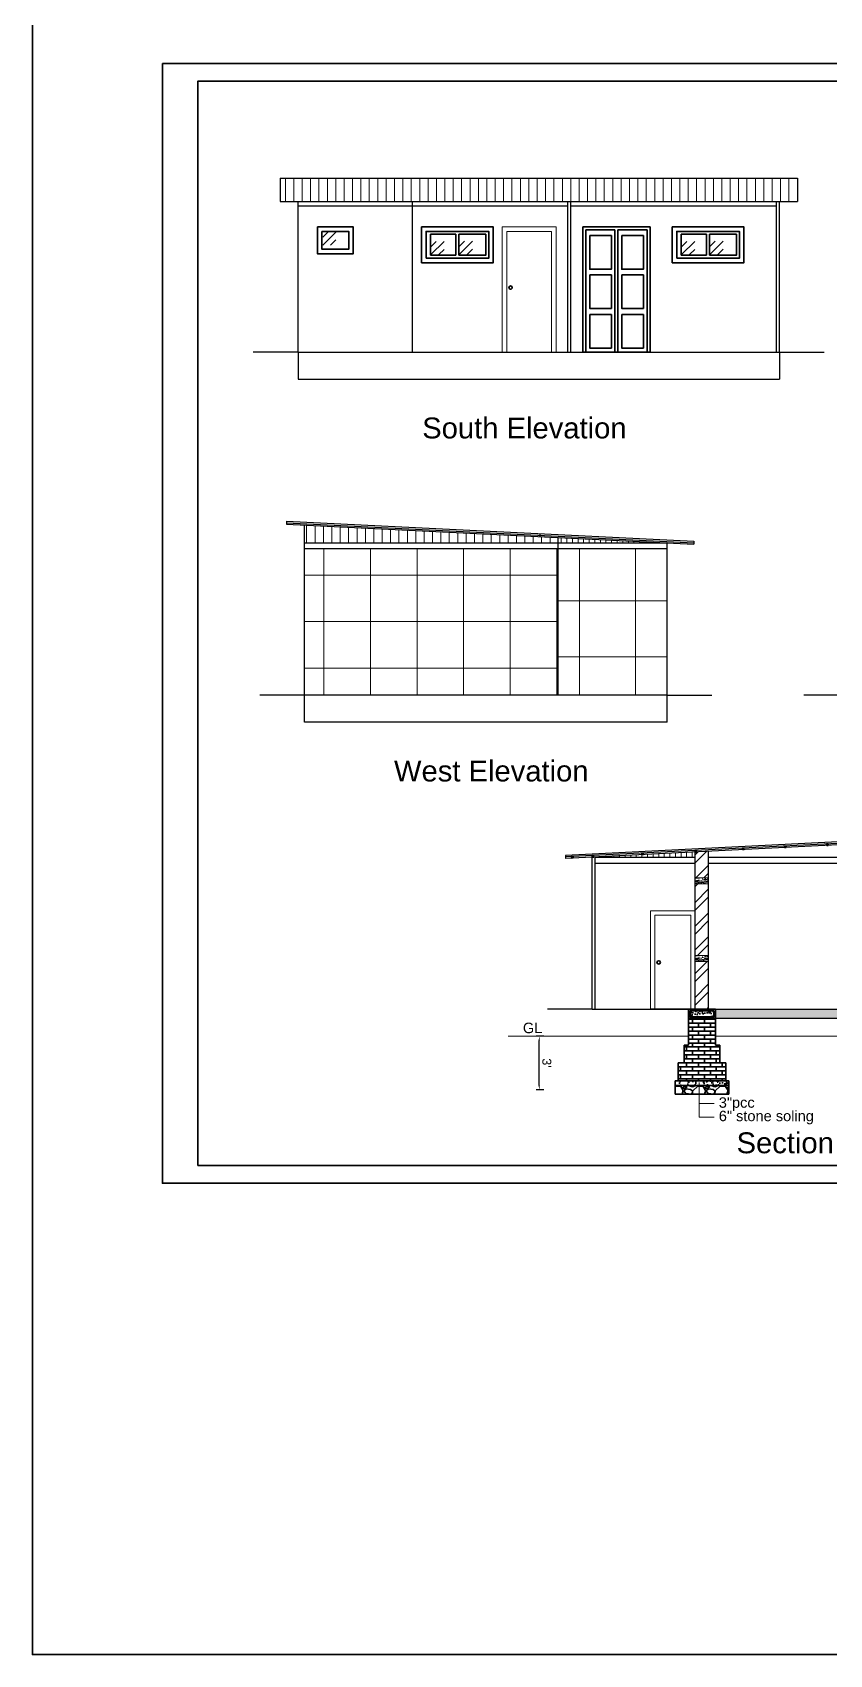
# Model space of a CAD drawing. Header units: inches. Extents: x 376358 to 406049, y -63575 to -53607.
# Drawn here: x 396107 to 396642, y -63575 to -62488 of the extents above; entities that cross this region are included whole.
import ezdxf

# ---------------------------------------------------------------- set-up
doc = ezdxf.new("R2010")
doc.units = ezdxf.units.IN
doc.header["$LTSCALE"] = 2
doc.header["$MEASUREMENT"] = 0
doc.header["$PDMODE"] = 34
doc.layers.get('0').update_dxf_attribs({"linetype": 'CONTINUOUS'})
doc.layers.get('DEFPOINTS').update_dxf_attribs({"color": 141, "linetype": 'CONTINUOUS'})
for name, color, linetype, lineweight in [('1', 7, 'CONTINUOUS', 13), ('door', 20, 'CONTINUOUS', 35), ('steps', 253, 'CONTINUOUS', 20), ('WALL - A', 1, 'CONTINUOUS', 40)]:
    doc.layers.add(name, color=color, linetype=linetype, lineweight=lineweight)
doc.layers.add('Normal Wall', color=7, linetype='CONTINUOUS', lineweight=35, true_color=0xffaf89)
doc.styles.add('Lettring Text', font='arial.ttf')
doc.styles.get("Standard").update_dxf_attribs({"font": 'ARIALN.TTF'})
doc.dimstyles.new('Copy of Standard', dxfattribs={"dimtxt": 6, "dimasz": 2.875, "dimexe": 2, "dimexo": 4, "dimgap": 2, "dimtad": 1, "dimdec": 0, "dimrnd": 1, "dimzin": 0, "dimdsep": 46, "dimlunit": 4, "dimtxsty": 'Lettring Text', "dimcen": 0.1, "dimclrd": 7, "dimclre": 7, "dimclrt": 7, "dimazin": 0, "dimtfac": 0.645, "dimtdec": 0, "dimtmove": 1, "dimatfit": 0, "dimfxl": 3, "dimfxlon": 1, "dimtfillclr": 256, "dimtolj": 1, "dimtzin": 0, "dimlwd": -1, "dimlwe": -1, "dimarcsym": 2})
pattern_1 = [(45, (-6364.692, -2404.207), (-7.9549513, 7.9549513), []), (45, (-6359.388, -2404.207), (-7.9549513, 7.9549513), [])]
pattern_2 = [(228.0127875, (35510.4453, -32411.4439), (-120, -135), [2.01804, -199.7863207]), (184.96974073, (35509.09525, -32412.9439), (180, 15), [3.46302, -342.8388714]), (132.51044708, (35505.64525, -32413.2439), (150, -165), [2.44182, -241.74048894]), (267.273689, (35499.79525, -32416.9939), (15, 300), [3.15357, -312.2033706]), (292.83365418, (35499.64525, -32420.1439), (-75, 180), [3.092325, -306.1405969]), (357.273689, (35500.84525, -32422.9939), (-300, 15), [3.15357, -312.2033706]), (37.69424047, (35503.99525, -32423.1439), (-195, -150), [4.170435, -412.87272823]), (72.25532837, (35507.29525, -32420.5939), (105, 330), [3.93732, -389.79482245]), (121.42956562, (35508.49525, -32416.8439), (-120, 195), [3.16425, -313.26109665]), (175.2363583, (35506.8453, -32414.1439), (165, -15), [3.61248, -177.0114387]), (222.3974378, (35503.24525, -32413.8439), (-180, -165), [4.67172, -462.5006251]), (138.81407483, (35514.6453, -32417.1439), (-105, 90), [1.594515, -157.8576722]), (171.4692344, (35513.44525, -32416.0939), (195, -30), [3.033555, -300.32267124]), (225, (35510.445, -32415.644), (-2e-15, -15), [2.121315, -19.09188844]), (203.1985905, (35509.3953, -32413.844), (75, 30), [1.14237, -113.0942266]), (291.8014095, (35508.3453, -32414.294), (-15, 45), [1.615545, -79.1619271]), (30.9637565, (35508.9453, -32415.794), (45, 30), [2.623935, -84.8403434]), (161.5650512, (35511.1953, -32414.444), (30, -15), [1.897365, -45.5367999]), (16.38954033, (35499.64525, -32414.2939), (150, 45), [2.658, -263.1426772]), (70.34617594, (35502.1953, -32413.5439), (-60, -165), [2.229915, -220.7611162]), (293.1985905, (35511.1953, -32411.444), (-30, 75), [2.284725, -111.9518716]), (343.61045967, (35512.09525, -32413.5439), (-150, 45), [2.658, -263.1426772]), (339.4439548, (35499.6453, -32423.5939), (-75, 30), [2.5632, -125.5968562]), (294.77514057, (35502.0453, -32424.4939), (-75, 165), [2.14767, -212.61964595]), (66.8014095, (35511.3453, -32426.444), (30, 75), [2.284725, -111.9518716]), (17.35402464, (35512.24525, -32424.3439), (-195, -60), [2.514465, -248.9313542]), (69.4439548, (35503.9953, -32426.4439), (-30, -75), [1.2816, -126.8784562]), (101.3099325, (35510.4453, -32426.444), (-15, 60), [0.76485, -75.7204427]), (165.9637565, (35510.2953, -32425.694), (45, -15), [3.092325, -58.7542594]), (186.00900596, (35507.29525, -32424.9439), (150, 15), [2.86575, -283.7088476]), (303.6900675, (35508.9453, -32417.144), (-15, 30), [2.16333, -51.91993913]), (353.15722659, (35510.14525, -32418.9439), (255, -30), [3.77691, -373.91343936]), (60.9453959, (35513.8953, -32419.3939), (-60, -105), [1.54434, -152.8901121]), (90, (35514.645, -32418.044), (-15, 15), [0.9, -14.1]), (120.25643716, (35506.9953, -32424.4939), (60, -105), [2.08386, -206.30279984]), (48.0127875, (35505.9453, -32422.6939), (120, 135), [4.03608, -197.7682807]), (0, (35508.645, -32419.694), (15, 15), [3.9, -11.1]), (325.30484647, (35512.54525, -32419.6939), (150, -105), [2.37171, -234.7991145]), (254.0546041, (35514.4953, -32421.044), (-15, -60), [2.18403, -107.01761834]), (207.64597536, (35513.89525, -32423.1439), (-285, -150), [3.555975, -352.04211273]), (175.42607874, (35510.74525, -32424.7939), (-195, 15), [3.761985, -372.4361011])]
pattern_3 = [(50, (332227.8124, 53369.911), (5.73808146, -0.50201708), [0.6, -6.6]), (355, (332227.8124, 53369.911), (-1.11001067, 6.01753707), [0.48, -5.28]), (100.4514, (332228.2906, 53369.869), (4.62807505, 5.51551634), [0.50992152, -5.6091369]), (46.1842, (332227.8124, 53371.511), (8.5379284, -1.3241521), [0.9, -9.9]), (96.6356, (332228.524, 53371.4005), (7.47730164, 7.79294297), [0.7648823, -8.413704]), (351.1842, (332227.812, 53371.511), (7.47729556, 7.7929488), [0.72, -7.92]), (21, (332228.6124, 53371.111), (4.77525642, -3.22095113), [0.6, -6.6]), (326, (332228.6124, 53371.111), (1.94652266, 5.80120036), [0.48, -5.28]), (71.4514, (332229.0103, 53370.8424), (6.72178103, 2.58024397), [0.50992152, -5.6091369]), (37.5, (332227.8124, 53369.9108), (0.097278843, 2.66315083), [0, -5.216, 0, -5.36, 0, -5.3]), (7.5, (332227.8124, 53369.9108), (2.1045563, 3.155293695), [0, -3.056, 0, -5.096, 0, -2.02]), (327.5, (332226.0284, 53369.9108), (4.27057949, -0.180438974), [0, -2, 0, -6.24, 0, -8.28]), (317.5, (332225.2284, 53369.911), (4.66548935, 0.80083986), [0, -2.6, 0, -4.144, 0, -5.88])]

# ---------------------------------------------------------------- blocks, each defined once
blk = doc.blocks.new('*D1494')
at = {"color": 7, "transparency": 16777216}
for p, q in [((396450.1, -63160.3), (396445.1, -63160.3)), ((396447.1, -63193.4), (396447.1, -63163.2)), ((396450.1, -63196.3), (396445.1, -63196.3))]:
    blk.add_line(p, q, dxfattribs=at)
at = {"color": 7, "linetype": 'ByBlock', "transparency": 16777216}
for points in [[(396447.5, -63163.2), (396446.6, -63163.2), (396447.1, -63160.3)], [(396447.5, -63193.4), (396446.6, -63193.4), (396447.1, -63196.3)]]:
    blk.add_solid(points, dxfattribs=at)
at = {"layer": 'DEFPOINTS', "color": 0, "linetype": 'ByBlock', "transparency": 16777216}
for p in [(396447.1, -63160.3), (396538.1, -63160.3), (396538.1, -63196.3)]:
    blk.add_point(p, dxfattribs=at)
at = {"color": 7, "linetype": 'ByBlock', "lineweight": 5, "transparency": 16777216, "insert": (396452.1, -63178.3), "char_height": 6, "attachment_point": 5, "rotation": 270.0012, "style": 'Lettring Text'}
blk.add_mtext("\\A1;3'", dxfattribs=at)

msp = doc.modelspace()

# ---------------------------------------------------------------- hatches: boundary and pattern name
at = {"linetype": 'ByBlock', "lineweight": 5}
h = msp.add_hatch(dxfattribs=at)
h.set_pattern_fill('AR-CONC', scale=0.5, style=0)
h.set_pattern_definition([(50, (350312.634, 5749.4398), (3.58630091, -0.31376067), [0.375, -4.125]), (355, (350312.634, 5749.44), (-0.69375667, 3.76096067), [0.3, -3.3]), (100.4514, (350312.933, 5749.4137), (2.89254691, 3.44719771), [0.31870095, -3.50571056]), (46.1842, (350312.634, 5750.44), (5.33620524, -0.82759507), [0.5625, -6.1875]), (96.6356, (350313.079, 5750.371), (4.67331353, 4.87058935), [0.47805144, -5.258565]), (351.1842, (350312.634, 5750.44), (4.67330973, 4.870593), [0.45, -4.95]), (21, (350313.134, 5750.1898), (2.98453526, -2.01309445), [0.375, -4.125]), (326, (350313.134, 5750.19), (1.21657666, 3.62575023), [0.3, -3.3]), (71.4514, (350313.3828, 5750.022), (4.20111314, 1.61265248), [0.31870095, -3.50571056]), (37.5, (350312.6341, 5749.4398), (0.060799277, 1.66446927), [0, -3.26, 0, -3.35, 0, -3.3125]), (7.5, (350312.634, 5749.4398), (1.315347687, 1.97205856), [0, -1.91, 0, -3.185, 0, -1.2625]), (327.5, (350311.519, 5749.4398), (2.66911218, -0.112774359), [0, -1.25, 0, -3.9, 0, -5.175]), (317.5, (350311.019, 5749.4398), (2.91593085, 0.50052491), [0, -1.625, 0, -2.59, 0, -3.675])])
h.paths.add_polyline_path([(396560.6, -63054.3), (396551.6, -63054.3), (396551.6, -63058.3), (396560.6, -63058.3)])
edge = h.paths.add_edge_path(flags=16)
edge.add_arc((396559.5, -63057), 0.496, 180, 268.058, ccw=False)
edge.add_arc((396559.5, -63057), 0.496, 0, 180, ccw=False)
edge.add_arc((396559.5, -63057), 0.496, -91.942, 0, ccw=False)
edge.add_line((396559.5, -63057.4), (396552.7, -63057.4))
edge.add_arc((396552.6, -63057), 0.496, 180, 271.942, ccw=False)
edge.add_arc((396552.6, -63057), 0.496, 0, 180, ccw=False)
edge.add_arc((396552.6, -63057), 0.496, -88.058, 0, ccw=False)
edge.add_line((396552.7, -63057.4), (396559.5, -63057.4))
h = msp.add_hatch(color=7, dxfattribs=at)
h.paths.add_polyline_path([(396560, -63056.7, 0.414214), (396559.5, -63056.2), (396559.3, -63056.2, 0.315664), (396559, -63056.7, 1)])
h.paths.add_polyline_path([(396552.8, -63056.2), (396552.6, -63056.2, 0.414214), (396552.1, -63056.7, 0.404321), (396552.6, -63057.2), (396552.7, -63057.2, 0.404321), (396553.1, -63056.7, 0.315664)])
h = msp.add_hatch(dxfattribs=at)
h.set_pattern_fill('AR-CONC', scale=0.5, style=0)
h.set_pattern_definition([(50, (350312.634, 5697.4398), (3.58630091, -0.31376067), [0.375, -4.125]), (355, (350312.634, 5697.44), (-0.69375667, 3.76096067), [0.3, -3.3]), (100.4514, (350312.933, 5697.4137), (2.89254691, 3.44719771), [0.31870095, -3.50571056]), (46.1842, (350312.634, 5698.44), (5.33620524, -0.82759507), [0.5625, -6.1875]), (96.6356, (350313.079, 5698.371), (4.67331353, 4.87058935), [0.47805144, -5.258565]), (351.1842, (350312.634, 5698.44), (4.67330973, 4.870593), [0.45, -4.95]), (21, (350313.134, 5698.1898), (2.98453526, -2.01309445), [0.375, -4.125]), (326, (350313.134, 5698.19), (1.21657666, 3.62575023), [0.3, -3.3]), (71.4514, (350313.3828, 5698.022), (4.20111314, 1.61265248), [0.31870095, -3.50571056]), (37.5, (350312.6341, 5697.4398), (0.060799277, 1.66446927), [0, -3.26, 0, -3.35, 0, -3.3125]), (7.5, (350312.634, 5697.4398), (1.315347687, 1.97205856), [0, -1.91, 0, -3.185, 0, -1.2625]), (327.5, (350311.519, 5697.4398), (2.66911218, -0.112774359), [0, -1.25, 0, -3.9, 0, -5.175]), (317.5, (350311.019, 5697.4398), (2.91593085, 0.50052491), [0, -1.625, 0, -2.59, 0, -3.675])])
h.paths.add_polyline_path([(396560.6, -63106.3), (396551.6, -63106.3), (396551.6, -63110.3), (396560.6, -63110.3)])
edge = h.paths.add_edge_path(flags=16)
edge.add_arc((396559.5, -63109), 0.496, 180, 268.058, ccw=False)
edge.add_arc((396559.5, -63109), 0.496, 0, 180, ccw=False)
edge.add_arc((396559.5, -63109), 0.496, -91.942, 0, ccw=False)
edge.add_line((396559.5, -63109.4), (396552.7, -63109.4))
edge.add_arc((396552.6, -63109), 0.496, 180, 271.942, ccw=False)
edge.add_arc((396552.6, -63109), 0.496, 0, 180, ccw=False)
edge.add_arc((396552.6, -63109), 0.496, -88.058, 0, ccw=False)
edge.add_line((396552.7, -63109.4), (396559.5, -63109.4))
h = msp.add_hatch(color=7, dxfattribs=at)
h.paths.add_polyline_path([(396560, -63108.7, 0.414214), (396559.5, -63108.2), (396559.3, -63108.2, 0.315664), (396559, -63108.7, 1)])
h.paths.add_polyline_path([(396552.8, -63108.2), (396552.6, -63108.2, 0.414214), (396552.1, -63108.7, 0.404321), (396552.6, -63109.2), (396552.7, -63109.2, 0.404321), (396553.1, -63108.7, 0.315664)])
at = {"layer": '1', "ltscale": 5}
h = msp.add_hatch(dxfattribs=at)
h.set_pattern_fill('ANSI37', color=256, scale=250, angle=45, style=0)
h.set_pattern_definition([(90, (1394896.364, -782445.022), (-31.25, 0), []), (180, (1394896.364, -782445.022), (-2e-15, -31.25), [])])
h.paths.add_polyline_path([(396289.7, -62833.8), (396289.7, -62931.8), (396459.7, -62931.8), (396459.7, -62833.8)])
h = msp.add_hatch(dxfattribs=at)
h.set_pattern_fill('ANSI37', color=256, scale=300, angle=45, style=0)
h.set_pattern_definition([(90, (-5188.51, -2193.65), (-37.5, 0), []), (180, (-5188.51, -2193.65), (-4e-15, -37.5), [])])
h.paths.add_polyline_path([(396459.7, -62833.8), (396459.7, -62931.8), (396532.7, -62931.8), (396532.7, -62833.8)])
at = {"layer": 'door', "ltscale": 0.5}
h = msp.add_hatch(dxfattribs=at)
h.set_pattern_fill('GOST_GLASS', color=256, scale=2.5)
h.set_pattern_definition([(45, (34447.061, -11676.087), (21.21320344, 0), [12.5, -17.5]), (45, (34452.364, -11676.087), (21.21320344, 0), [5, -25]), (45, (34447.061, -11670.784), (21.21320344, 0), [5, -25])])
h.paths.add_polyline_path([(396319.4, -62620.9), (396301.4, -62620.9), (396301.4, -62632.9), (396319.4, -62632.9)])
h = msp.add_hatch(dxfattribs=at)
h.set_pattern_fill('GOST_GLASS', color=256, scale=2.5)
h.set_pattern_definition([(45, (33840.735, -31962.224), (21.21320344, 0), [12.5, -17.5]), (45, (33846.038, -31962.224), (21.21320344, 0), [5, -25]), (45, (33840.735, -31956.92), (21.21320344, 0), [5, -25])])
h.paths.add_polyline_path([(396391.2, -62623), (396374.2, -62622.8), (396374.2, -62636.9), (396391.2, -62637.1)])
h = msp.add_hatch(dxfattribs=at)
h.set_pattern_fill('GOST_GLASS', color=256, scale=2.5)
h.set_pattern_definition([(45, (33859.735, -31962.039), (21.21320344, 0), [12.5, -17.5]), (45, (33865.038, -31962.039), (21.21320344, 0), [5, -25]), (45, (33859.735, -31956.736), (21.21320344, 0), [5, -25])])
h.paths.add_polyline_path([(396411.2, -62622.9), (396393.2, -62622.9), (396393.2, -62636.9), (396411.2, -62636.9)])
h = msp.add_hatch(dxfattribs=at)
h.set_pattern_fill('GOST_GLASS', color=256, scale=2.5)
h.set_pattern_definition([(45, (34008.735, -31962.224), (21.21320344, 0), [12.5, -17.5]), (45, (34014.038, -31962.224), (21.21320344, 0), [5, -25]), (45, (34008.735, -31956.92), (21.21320344, 0), [5, -25])])
h.paths.add_polyline_path([(396559.2, -62623), (396542.2, -62622.8), (396542.2, -62636.9), (396559.2, -62637.1)])
h = msp.add_hatch(dxfattribs=at)
h.set_pattern_fill('GOST_GLASS', color=256, scale=2.5)
h.set_pattern_definition([(45, (34027.735, -31962.039), (21.21320344, 0), [12.5, -17.5]), (45, (34033.038, -31962.039), (21.21320344, 0), [5, -25]), (45, (34027.735, -31956.736), (21.21320344, 0), [5, -25])])
h.paths.add_polyline_path([(396579.2, -62622.9), (396561.2, -62622.9), (396561.2, -62636.9), (396579.2, -62636.9)])
h = msp.add_hatch(dxfattribs=at)
h.set_pattern_fill('AR-CONC', color=256, scale=0.8, style=0)
h.set_pattern_definition(pattern_3)
h.paths.add_polyline_path([(396565.1, -63142.3), (396547.1, -63142.3), (396547.1, -63148.3), (396565.1, -63148.3), (396565.1, -63143.3)])
h.paths.add_polyline_path([(396564.1, -63143.3), (396564.1, -63147.3), (396548.1, -63147.3), (396548.1, -63143.3), (396548.4, -63143.3, -0.049683), (396548.4, -63143.3)], flags=16)
h.paths.add_polyline_path([(396564.1, -63143.6, -1), (396563.4, -63143.6, -1)], flags=0)
h.paths.add_polyline_path([(396564.1, -63147, -1), (396563.4, -63147, -1)], flags=16)
h.paths.add_polyline_path([(396548.7, -63147, -1), (396548.1, -63147, -1)], flags=16)
h = msp.add_hatch(dxfattribs=at)
h.set_pattern_fill('AR-CONC', color=256, scale=0.8, style=0)
h.set_pattern_definition(pattern_3)
h.paths.add_polyline_path([(396564.1, -63143.3), (396548.1, -63143.3), (396548.1, -63147.3), (396564.1, -63147.3)])
h = msp.add_hatch(color=256, dxfattribs=at)
h.paths.add_polyline_path([(396548.7, -63143.6, 0.385424), (396548.4, -63143.3), (396548.4, -63143.3, 0.385424), (396548.1, -63143.6, 1)])
h.paths.add_polyline_path([(396548.1, -63147, 1), (396548.7, -63147, 1)])
h.paths.add_polyline_path([(396563.4, -63143.6, 1), (396564.1, -63143.6, 1)])
h.paths.add_polyline_path([(396563.4, -63147, 1), (396564.1, -63147, 1)])
at = {"layer": 'door', "ltscale": 0.5, "transparency": 33554648}
h = msp.add_hatch(dxfattribs=at)
h.set_pattern_fill('AR-BRSTD', color=256)
h.set_pattern_definition([(0, (241153.7384, -36254.8835), (0, 2.667), []), (90, (241153.7384, -36254.8835), (-4, 2.667), [2.667, -2.667])])
h.paths.add_polyline_path([(396565.1, -63148.3), (396547.1, -63148.3), (396547.1, -63166.3), (396565.1, -63166.3)])
h.paths.add_polyline_path([(396568.1, -63166.3), (396544.1, -63166.3), (396544.1, -63178.3), (396565.1, -63178.3), (396568.1, -63178.3)])
h.paths.add_polyline_path([(396572.1, -63178.3), (396565.1, -63178.3), (396544.1, -63178.3), (396540.1, -63178.3), (396540.1, -63190.3), (396572.1, -63190.3)])
at = {"layer": 'door', "ltscale": 0.5}
h = msp.add_hatch(dxfattribs=at)
h.set_pattern_fill('AR-CONC', color=256, style=0)
h.set_pattern_definition([(50, (391788.32, 5252.5695), (7.17260183, -0.62752135), [0.75, -8.25]), (355, (391788.32, 5252.5695), (-1.3875133, 7.5219213), [0.6, -6.6]), (100.4514, (391788.9176, 5252.517), (5.7850938, 6.8943954), [0.6374019, -7.0114211]), (46.1842, (391788.32, 5254.5695), (10.6724105, -1.6551901), [1.125, -12.375]), (96.6356, (391789.209, 5254.432), (9.346627, 9.7411787), [0.9561029, -10.51713]), (351.1842, (391788.32, 5254.57), (9.3466195, 9.741186), [0.9, -9.9]), (21, (391789.32, 5254.0695), (5.9690705, -4.0261889), [0.75, -8.25]), (326, (391789.32, 5254.0695), (2.4331533, 7.25150045), [0.6, -6.6]), (71.4514, (391789.817, 5253.734), (8.4022263, 3.225305), [0.6374019, -7.0114211]), (37.5, (391788.3198, 5252.5695), (0.12159855, 3.32893854), [0, -6.52, 0, -6.7, 0, -6.625]), (7.5, (391788.32, 5252.5695), (2.63069537, 3.94411712), [0, -3.82, 0, -6.37, 0, -2.525]), (327.5, (391786.0898, 5252.5695), (5.33822436, -0.22554872), [0, -2.5, 0, -7.8, 0, -10.35]), (317.5, (391785.09, 5252.5695), (5.8318617, 1.00104982), [0, -3.25, 0, -5.18, 0, -7.35])])
h.paths.add_polyline_path([(396574.1, -63190.3), (396538.1, -63190.3), (396538.1, -63193.3), (396574.1, -63193.3)])
at = {"layer": 'door', "ltscale": 0.5, "transparency": 33554648}
h = msp.add_hatch(dxfattribs=at)
h.set_pattern_fill('GRAVEL', color=256, scale=15)
h.set_pattern_definition(pattern_2)
h.paths.add_polyline_path([(396554.2, -63193.3), (396538.1, -63193.3), (396538.1, -63199.3), (396554.2, -63199.3)])
h = msp.add_hatch(dxfattribs=at)
h.set_pattern_fill('GRAVEL', color=256, scale=15)
h.set_pattern_definition(pattern_2)
h.paths.add_polyline_path([(396574.1, -63199.3), (396574.1, -63193.3), (396554.2, -63193.3), (396554.2, -63199.3)])
at = {"layer": 'steps', "ltscale": 0.3}
h = msp.add_hatch(dxfattribs=at)
h.set_pattern_fill('ANSI31', scale=45, angle=45)
h.set_pattern_definition([(90, (-4009.334, -1963.8017), (-5.625, 0), [])])
h.paths.add_polyline_path([(396620.1, -62600.8), (396620.1, -62585.3), (396273.4, -62585.3), (396273.4, -62600.8)])
h = msp.add_hatch(dxfattribs=at)
h.set_pattern_fill('ANSI31', scale=45, angle=45)
h.set_pattern_definition([(90, (-4540.7187, -2193.65), (-5.625, 0), [])])
h.paths.add_polyline_path([(396289.7, -62817.8), (396289.7, -62829.8), (396459.7, -62829.8), (396459.7, -62826.1)])
h = msp.add_hatch(dxfattribs=at)
h.set_pattern_fill('ANSI31', scale=30, angle=45)
h.set_pattern_definition([(90, (-4540.7187, -2193.65), (-3.75, 0), [])])
h.paths.add_polyline_path([(396459.7, -62826.1), (396459.7, -62829.8), (396530.7, -62829.8), (396530.7, -62829.7)])
h = msp.add_hatch(dxfattribs=at)
h.set_pattern_fill('ANSI31', scale=30, angle=45)
h.set_pattern_definition([(90, (-4347.8923, -2404.2067), (-3.75, 0), [])])
h.paths.add_polyline_path([(396551.6, -63036.9), (396484.6, -63040.2), (396484.6, -63040.3), (396551.6, -63040.3)])
h = msp.add_hatch(dxfattribs=at)
h.set_pattern_fill('AR-CONC', scale=0.8, style=0)
h.set_pattern_definition([(50, (-6364.6916, -2404.2067), (5.73808146, -0.50201708), [0.6, -6.6]), (355, (-6364.6916, -2404.207), (-1.11001067, 6.01753707), [0.48, -5.28]), (100.4514445, (-6364.2134, -2404.2486), (4.628070774, 5.51551993), [0.50992154, -5.6091369]), (46.1842, (-6364.6916, -2402.607), (8.53793065, -1.32415425), [0.9, -9.9]), (96.6356355, (-6363.98, -2402.717), (7.47729557, 7.7929488), [0.76488274, -8.41371008]), (351.184164, (-6364.692, -2402.607), (7.47729556, 7.7929488), [0.72, -7.92]), (21, (-6363.8916, -2403.0067), (4.775256417, -3.220951125), [0.6, -6.6]), (326, (-6363.8916, -2403.007), (1.946522655, 5.80120036), [0.48, -5.28]), (71.4514447, (-6363.4937, -2403.275), (6.721779014, 2.58024922), [0.50992152, -5.6091369]), (37.5, (-6364.6916, -2404.2067), (0.097278843, 2.663150831), [0, -5.216, 0, -5.36, 0, -5.3]), (7.5, (-6364.6916, -2404.2067), (2.1045563, 3.155293695), [0, -3.056, 0, -5.096, 0, -2.02]), (327.5, (-6366.4756, -2404.2067), (4.270579489, -0.180438974), [0, -2, 0, -6.24, 0, -8.28]), (317.5, (-6367.2756, -2404.2067), (4.665489355, 0.80083986), [0, -2.6, 0, -4.144, 0, -5.88])])
h.paths.add_polyline_path([(396712.1, -63142.3), (396565.1, -63142.3), (396565.1, -63148.3), (396712.1, -63148.3)])
at = {"layer": 'WALL - A', "lineweight": 25}
h = msp.add_hatch(dxfattribs=at)
h.set_pattern_fill('ANSI32', color=256, scale=30, style=0)
h.set_pattern_definition(pattern_1)
h.paths.add_polyline_path([(396560.6, -63036.5), (396551.6, -63036.9), (396551.6, -63054.3), (396560.6, -63054.3)])
h = msp.add_hatch(dxfattribs=at)
h.set_pattern_fill('ANSI32', color=256, scale=30, style=0)
h.set_pattern_definition(pattern_1)
h.paths.add_polyline_path([(396560.6, -63058.3), (396551.6, -63058.3), (396551.6, -63106.3), (396560.6, -63106.3)])
h = msp.add_hatch(dxfattribs=at)
h.set_pattern_fill('ANSI32', color=256, scale=30, style=0)
h.set_pattern_definition(pattern_1)
h.paths.add_polyline_path([(396560.6, -63110.3), (396551.6, -63110.3), (396551.6, -63142.3), (396560.6, -63142.3)])

# ---------------------------------------------------------------- linework, layer by layer
at = {"ltscale": 0.5}
for p, q in [((396273.4, -62585.3), (396620.1, -62585.3)), ((396273.4, -62585.3), (396273.4, -62600.8)), ((396620.1, -62585.3), (396620.1, -62600.8)), ((396273.4, -62600.8), (396620.1, -62600.8)), ((396285.4, -62701.9), (396285.4, -62600.8)), ((396285.4, -62603.9), (396466.3, -62603.9)), ((396362.1, -62701.9), (396362.1, -62600.8)), ((396466.3, -62701.9), (396466.3, -62600.8)), ((396468.3, -62701.9), (396468.3, -62600.8)), ((396468.3, -62603.9), (396606.1, -62603.9)), ((396606.1, -62701.9), (396606.1, -62600.8)), ((396608.1, -62701.9), (396608.1, -62600.8)), ((396285.4, -62701.9), (396255.4, -62701.9)), ((396285.4, -62701.9), (396608.1, -62701.9)), ((396285.4, -62701.9), (396285.4, -62719.9)), ((396608.1, -62701.9), (396638.1, -62701.9)), ((396608.1, -62701.9), (396608.1, -62719.9)), ((396285.4, -62719.9), (396608.1, -62719.9)), ((396277.7, -62815.2), (396550.7, -62828.6)), ((396277.7, -62815.2), (396277.7, -62817.2)), ((396277.7, -62816.2), (396550.7, -62829.6)), ((396277.7, -62817.2), (396550.7, -62830.6)), ((396289.7, -62931.8), (396289.7, -62817.8)), ((396447.7, -62825.6), (396447.7, -62823.6)), ((396459.7, -62931.8), (396459.7, -62826.3)), ((396532.7, -62829.8), (396289.7, -62829.8)), ((396532.7, -62833.8), (396289.7, -62833.8)), ((396532.7, -62931.8), (396532.7, -62829.8)), ((396550.7, -62828.6), (396550.7, -62830.6)), ((396289.7, -62931.8), (396259.7, -62931.8)), ((396532.7, -62931.8), (396289.7, -62931.8)), ((396289.7, -62949.8), (396289.7, -62931.8)), ((396532.7, -62931.8), (396562.7, -62931.8)), ((396532.7, -62949.8), (396532.7, -62931.8)), ((396654.5, -62931.8), (396624.5, -62931.8)), ((396532.7, -62949.8), (396289.7, -62949.8)), ((396737.6, -63025.7), (396464.6, -63039.2)), ((396737.6, -63026.7), (396464.6, -63040.2)), ((396737.6, -63027.7), (396464.6, -63041.2)), ((396464.6, -63039.2), (396464.6, -63041.2)), ((396482.6, -63142.3), (396482.6, -63040.3)), ((396484.6, -63142.3), (396484.6, -63040.2)), ((396484.6, -63040.3), (396551.6, -63040.3)), ((396484.6, -63044.3), (396551.6, -63044.3)), ((396551.6, -63142.3), (396551.6, -63036.9)), ((396560.6, -63142.3), (396560.6, -63036.5)), ((396560.6, -63040.3), (396716.6, -63040.3)), ((396560.6, -63044.3), (396716.6, -63044.3)), ((396482.6, -63142.3), (396452.6, -63142.3)), ((396482.6, -63142.3), (396725.6, -63142.3)), ((396551.6, -63142.3), (396521.6, -63142.3)), ((396551.6, -63142.3), (396560.6, -63142.3)), ((396565.1, -63148.3), (396712.1, -63148.3))]:
    msp.add_line(p, q, dxfattribs=at)
at = {"color": 7, "linetype": 'ByBlock', "lineweight": 5}
for p, q in [((396551.6, -63054.3), (396560.6, -63054.3)), ((396552.6, -63056.2), (396554.4, -63056.5)), ((396559.5, -63056.2), (396557.7, -63056.5)), ((396551.6, -63058.3), (396560.6, -63058.3)), ((396551.6, -63058.3), (396560.6, -63058.3)), ((396552.6, -63057.2), (396559.5, -63057.2)), ((396551.6, -63106.3), (396560.6, -63106.3)), ((396551.6, -63110.3), (396560.6, -63110.3)), ((396551.6, -63110.3), (396560.6, -63110.3)), ((396552.6, -63108.2), (396554.4, -63108.5)), ((396552.6, -63109.2), (396559.5, -63109.2)), ((396559.5, -63108.2), (396557.7, -63108.5)), ((396554.2, -63214.5), (396554.2, -63191.4)), ((396554.2, -63205.4), (396564.2, -63205.4)), ((396554.2, -63214.5), (396564.2, -63214.5))]:
    msp.add_line(p, q, dxfattribs=at)
at = {"color": 7, "linetype": 'ByBlock', "lineweight": 5, "ltscale": 10}
for p, q in [((396426.2, -63160.3), (396547.1, -63160.3)), ((396565.1, -63160.3), (396712.1, -63160.3))]:
    msp.add_line(p, q, dxfattribs=at)
at = {"color": 7, "linetype": 'ByBlock', "lineweight": 5}
for centre in [(396552.6, -63056.7), (396559.5, -63056.7), (396552.6, -63108.7), (396559.5, -63108.7)]:
    msp.add_circle(centre, 0.496, dxfattribs=at)
at = {"layer": 'door', "ltscale": 0.5}
for p, q in [((396476.3, -62617.9), (396476.3, -62701.9)), ((396521.3, -62617.9), (396476.3, -62617.9)), ((396476.3, -62617.9), (396476.3, -62701.9)), ((396521.3, -62617.9), (396476.3, -62617.9)), ((396478.3, -62619.9), (396478.3, -62701.9)), ((396497.8, -62619.9), (396478.3, -62619.9)), ((396478.3, -62619.9), (396478.3, -62701.9)), ((396497.8, -62619.9), (396478.3, -62619.9)), ((396497.8, -62701.9), (396497.8, -62619.9)), ((396519.3, -62619.9), (396499.8, -62619.9)), ((396519.3, -62619.9), (396499.8, -62619.9)), ((396499.8, -62701.9), (396499.8, -62619.9)), ((396519.3, -62701.9), (396519.3, -62619.9)), ((396519.3, -62701.9), (396519.3, -62619.9)), ((396521.3, -62701.9), (396521.3, -62617.9)), ((396521.3, -62701.9), (396521.3, -62617.9)), ((396374.2, -62622.9), (396374.2, -62636.9)), ((396391.2, -62622.9), (396391.2, -62636.9)), ((396393.2, -62622.9), (396393.2, -62636.9)), ((396542.2, -62622.9), (396542.2, -62636.9)), ((396559.2, -62622.9), (396559.2, -62636.9)), ((396561.2, -62622.9), (396561.2, -62636.9)), ((396476.3, -62701.9), (396521.3, -62701.9)), ((396547.1, -63142.3), (396565.1, -63142.3)), ((396547.1, -63142.3), (396547.1, -63166.3)), ((396564.1, -63143.3), (396548.1, -63143.3)), ((396548.1, -63143.3), (396548.1, -63147.3)), ((396563.6, -63143.3), (396563.1, -63143.9)), ((396564.1, -63143.7), (396563.6, -63144.4)), ((396564.1, -63143.3), (396564.1, -63147.3)), ((396565.1, -63142.3), (396565.1, -63166.3)), ((396547.1, -63148.3), (396565.1, -63148.3)), ((396564.1, -63147.3), (396548.1, -63147.3)), ((396544.1, -63166.3), (396544.1, -63178.3)), ((396547.1, -63166.3), (396544.1, -63166.3)), ((396565.1, -63166.3), (396568.1, -63166.3)), ((396568.1, -63166.3), (396568.1, -63178.3)), ((396540.1, -63178.3), (396544.1, -63178.3)), ((396540.1, -63178.3), (396540.1, -63190.3)), ((396568.1, -63178.3), (396572.1, -63178.3)), ((396572.1, -63178.3), (396572.1, -63190.3)), ((396538.1, -63190.3), (396574.1, -63190.3)), ((396538.1, -63190.3), (396538.1, -63199.3)), ((396538.1, -63193.3), (396574.1, -63193.3)), ((396574.1, -63190.3), (396574.1, -63199.3)), ((396538.1, -63199.3), (396574.1, -63199.3))]:
    msp.add_line(p, q, dxfattribs=at)
for points in [[(396298.4, -62617.9), (396322.4, -62617.9), (396322.4, -62635.9), (396298.4, -62635.9)], [(396301.4, -62620.9), (396319.4, -62620.9), (396319.4, -62632.9), (396301.4, -62632.9)], [(396368.2, -62641.9), (396416.2, -62641.9), (396416.2, -62617.9), (396368.2, -62617.9)], [(396371.2, -62638.9), (396413.2, -62638.9), (396413.2, -62620.9), (396371.2, -62620.9)], [(396536.2, -62641.9), (396584.2, -62641.9), (396584.2, -62617.9), (396536.2, -62617.9)], [(396539.2, -62638.9), (396581.2, -62638.9), (396581.2, -62620.9), (396539.2, -62620.9)], [(396480.9, -62623.8), (396495.4, -62623.8), (396495.4, -62646.3), (396480.9, -62646.3)], [(396502.4, -62623.8), (396516.9, -62623.8), (396516.9, -62646.3), (396502.4, -62646.3)], [(396480.9, -62650.1), (396495.4, -62650.1), (396495.4, -62672.6), (396480.9, -62672.6)], [(396502.4, -62650.1), (396516.9, -62650.1), (396516.9, -62672.6), (396502.4, -62672.6)], [(396480.9, -62676.7), (396495.4, -62676.7), (396495.4, -62699.2), (396480.9, -62699.2)], [(396502.4, -62676.7), (396516.9, -62676.7), (396516.9, -62699.2), (396502.4, -62699.2)], [(396584.3, -63035.3), (396583.3, -63035.3), (396583.2, -63034.3), (396584.2, -63034.3)], [(396612.5, -63033.9), (396611.5, -63033.9), (396611.5, -63032.9), (396612.5, -63032.9)], [(396640.8, -63032.5), (396639.8, -63032.5), (396639.7, -63031.5), (396640.7, -63031.5)], [(396469.8, -63040.9), (396468.8, -63041), (396468.7, -63040), (396469.7, -63039.9)], [(396483.6, -63040.3), (396482.6, -63040.3), (396482.5, -63039.3), (396483.5, -63039.3)], [(396516.9, -63038.6), (396515.9, -63038.7), (396515.9, -63037.7), (396516.9, -63037.6)], [(396552.6, -63036.9), (396551.6, -63036.9), (396551.5, -63035.9), (396552.5, -63035.9)]]:
    msp.add_lwpolyline(points, close=True, dxfattribs=at)
for points in [[(396391.2, -62622.9), (396374.2, -62622.9)], [(396393.2, -62636.9), (396411.2, -62636.9), (396411.2, -62622.9), (396393.2, -62622.9)], [(396559.2, -62622.9), (396542.2, -62622.9)], [(396561.2, -62636.9), (396579.2, -62636.9), (396579.2, -62622.9), (396561.2, -62622.9)], [(396374.2, -62636.9), (396391.2, -62636.9)], [(396542.2, -62636.9), (396559.2, -62636.9)]]:
    msp.add_lwpolyline(points, dxfattribs=at)
for centre, radius in [((396427.8, -62658.6), 1.12), ((396527.1, -63110.9), 1.12), ((396548.4, -63143.6), 0.335), ((396563.7, -63143.6), 0.335), ((396548.4, -63147), 0.335), ((396563.7, -63147), 0.335)]:
    msp.add_circle(centre, radius, dxfattribs=at)
at = {"layer": 'Normal Wall', "color": 3}
msp.add_lwpolyline([(396107.4, -59581.7), (397410.2, -59581.7), (397410.2, -63574.8), (396107.4, -63574.8)], close=True, dxfattribs=at)
at = {"layer": 'Normal Wall'}
for points in [[(396194.5, -62508.3), (397252.5, -62508.3), (397252.5, -63258.9), (396194.5, -63258.9)], [(396194.5, -62508.3), (397252.5, -62508.3), (397252.5, -63258.9), (396194.5, -63258.9)], [(397240.6, -62520.2), (396218.3, -62520.2), (396218.3, -63247), (397240.6, -63247)], [(397240.6, -62520.2), (396218.3, -62520.2), (396218.3, -63247), (397240.6, -63247)]]:
    msp.add_lwpolyline(points, close=True, dxfattribs=at)
at = {"layer": 'steps', "color": 7, "ltscale": 0.3}
for p, q in [((396422.3, -62701.9), (396422.3, -62617.9)), ((396422.3, -62617.9), (396458.3, -62617.9)), ((396425.3, -62701.9), (396425.3, -62620.9)), ((396425.3, -62620.9), (396455.3, -62620.9)), ((396455.3, -62620.9), (396455.3, -62701.9)), ((396458.3, -62617.9), (396458.3, -62701.9)), ((396521.6, -63142.3), (396521.6, -63076.3)), ((396521.6, -63076.3), (396551.6, -63076.3)), ((396551.6, -63076.3), (396551.6, -63142.3)), ((396524.6, -63142.3), (396524.6, -63079.3)), ((396524.6, -63079.3), (396548.6, -63079.3)), ((396548.6, -63079.3), (396548.6, -63142.3))]:
    msp.add_line(p, q, dxfattribs=at)

# ---------------------------------------------------------------- texts
at = {"color": 7, "linetype": 'ByBlock', "lineweight": 5}
for s, insert, char_height, width, attachment_point in [('{\\fArial CE|b0|i0|c0|p34;South Elevation}', (396437.1, -62752.8), 14, 235.547, 5), ('{\\fArial CE|b0|i0|c0|p34;West Elevation}', (396414.9, -62982.7), 14, 235.547, 5), ('{\\fArial CE|b0|i0|c0|p34;GL}', (396436.1, -63151.3), 7, 253.284, 1), ("{\\fArial CE|b0|i0|c238|p34;3'}'{\\fArial CE|b0|i0|c238|p34;pcc}", (396567.4, -63201.3), 7, 174.101, 1), ("{\\fArial CE|b0|i0|c0|p34;6\\fArial CE|b0|i0|c238|p34;'}'{\\fArial CE|b0|i0|c238|p34; \\fArial CE|b0|i0|c0|p34;stone\\fArial CE|b0|i0|c238|p34; soling}", (396567.4, -63210.3), 7, 174.101, 1), ('{\\fArial CE|b0|i0|c0|p34;Section at A-A}', (396641.8, -63231.9), 14, 235.547, 5)]:
    msp.add_mtext(s, dxfattribs=dict(at, insert=insert, char_height=char_height, width=width, attachment_point=attachment_point))

# ---------------------------------------------------------------- dimensions: what is measured, and where the dimension line sits
dim = msp.add_aligned_dim(p1=(396538.1, -63196.3), p2=(396538.1, -63160.3), distance=91, dimstyle='Copy of Standard', dxfattribs=at)
dim.commit()
dim.dimension.update_dxf_attribs({"geometry": '*D1494', "text_midpoint": (396452.1, -63178.3)})

doc.saveas('drawing.dxf')
